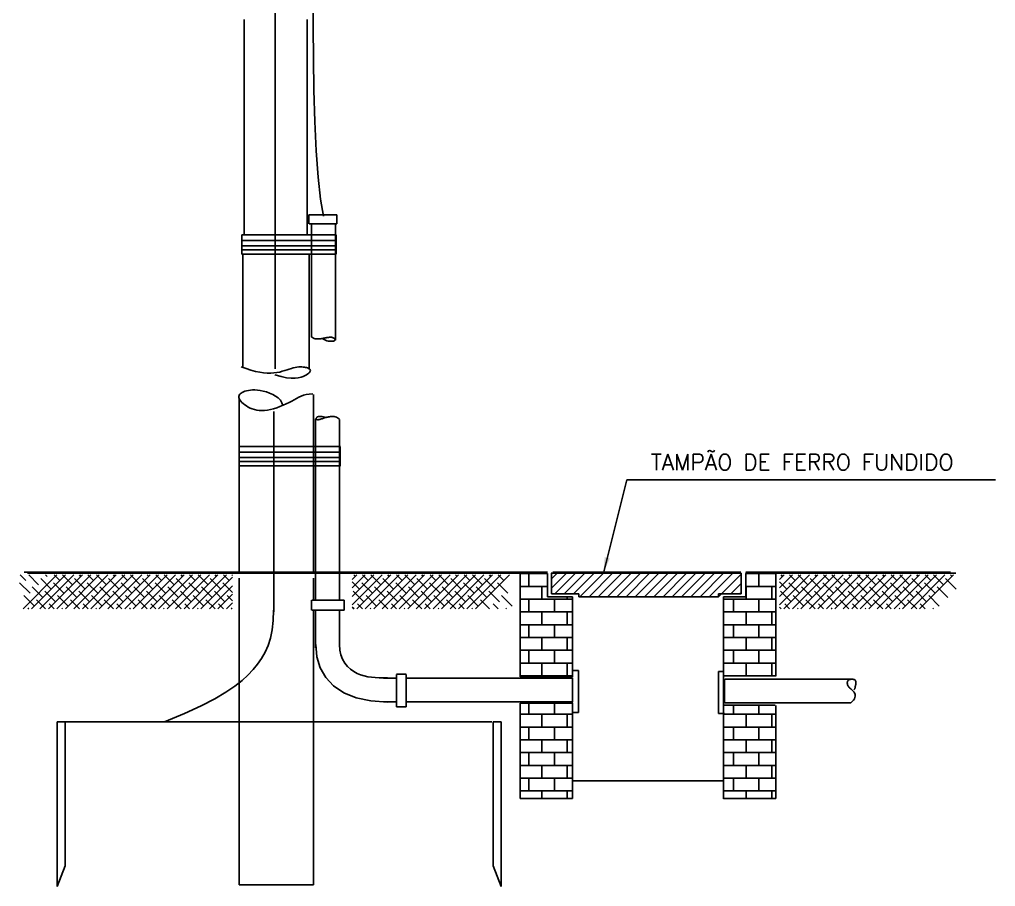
# Model space of a CAD drawing. Extents: x -0.4 to 10.4, y 0 to 10.5.
# Drawn here: x 4.27 to 10.38, y 0.05 to 5.47 of the extents above; entities that cross this region are included whole.
import ezdxf

# ---------------------------------------------------------------- set-up
doc = ezdxf.new("R2010")
doc.units = 0
doc.header["$LTSCALE"] = 250
doc.header["$MEASUREMENT"] = 0
doc.linetypes.add('DASHDOT', pattern=[1, 0.5, -0.25, 0, -0.25])
doc.linetypes.add('DASHED', pattern=[0.75, 0.5, -0.25])
doc.layers.get('0').update_dxf_attribs({"linetype": 'CONTINUOUS'})
doc.layers.add('DETALHES', color=4, linetype='CONTINUOUS')
doc.styles.add('ROMANS', font='romans.shx')
doc.dimstyles.new('TEXTO', dxfattribs={"dimtxt": 0.1, "dimasz": 0.1, "dimexe": 0.1, "dimexo": 0.3, "dimgap": 0.05, "dimtad": 1, "dimdec": 4, "dimzin": 0, "dimtxsty": 'ROMANS', "dimcen": 0.09, "dimclrd": 1, "dimclre": 1, "dimclrt": 3, "dimazin": 3, "dimtfac": 1, "dimtdec": 4, "dimtofl": 0, "dimtmove": 0, "dimatfit": 3, "dimtolj": 1, "dimtzin": 0})

msp = doc.modelspace()

# ---------------------------------------------------------------- linework, layer by layer
at = {"color": 4, "linetype": 'DASHED'}
msp.add_line((5.6424, 0.0601), (6.1087, 0.0601), dxfattribs=at)
at = {"layer": 'DETALHES', "color": 6}
for p, q in [((5.8685, 7.3731), (5.8685, 3.2901)), ((6.1057, 5.4256), (6.1051, 5.6085)), ((6.1077, 5.2311), (6.1057, 5.4256)), ((6.1114, 5.0325), (6.1077, 5.2311)), ((6.1173, 4.8375), (6.1114, 5.0325)), ((6.1257, 4.6537), (6.1173, 4.8375)), ((6.1371, 4.4887), (6.1257, 4.6537)), ((6.1518, 4.35), (6.1371, 4.4887)), ((6.1702, 4.2454), (6.1518, 4.35))]:
    msp.add_line(p, q, dxfattribs=at)
at = {"layer": 'DETALHES', "color": 4}
for p, q in [((5.6744, 4.1263), (5.6744, 5.4748)), ((6.0698, 4.1263), (6.0698, 5.4748)), ((6.0802, 4.1966), (6.0802, 4.2518)), ((6.0802, 4.2518), (6.2546, 4.2518)), ((6.2546, 4.1966), (6.2546, 4.2518)), ((6.0805, 4.1966), (6.2549, 4.1966)), ((6.0968, 4.1968), (6.0968, 3.4865)), ((6.2468, 4.1968), (6.2468, 3.4695)), ((5.6598, 4.0065), (5.6598, 4.1272)), ((6.2507, 4.0065), (6.2507, 4.1272)), ((5.6668, 4.0017), (5.6668, 3.3037)), ((6.0805, 4.0065), (6.0805, 3.284)), ((6.096, 3.4884), (6.1023, 3.4846)), ((6.1023, 3.4846), (6.1082, 3.4816)), ((6.1766, 3.4815), (6.1821, 3.4825)), ((6.1821, 3.4825), (6.1876, 3.4836)), ((6.1876, 3.4836), (6.193, 3.4845)), ((6.193, 3.4845), (6.1983, 3.4853)), ((6.1983, 3.4853), (6.2035, 3.486)), ((6.2035, 3.486), (6.2085, 3.4865)), ((6.2085, 3.4865), (6.2133, 3.4867)), ((6.2133, 3.4867), (6.2177, 3.4867)), ((6.2177, 3.4867), (6.2219, 3.4863)), ((6.2219, 3.4863), (6.2257, 3.4856)), ((6.2257, 3.4856), (6.2291, 3.4845)), ((6.2291, 3.4845), (6.2322, 3.4832)), ((6.2322, 3.4832), (6.2349, 3.4817)), ((6.1082, 3.4816), (6.1137, 3.4794)), ((6.1137, 3.4794), (6.119, 3.4778)), ((6.119, 3.4778), (6.1241, 3.4768)), ((6.1241, 3.4768), (6.1291, 3.4762)), ((6.1291, 3.4762), (6.1341, 3.4761)), ((6.1341, 3.4761), (6.1391, 3.4762)), ((6.1391, 3.4762), (6.1442, 3.4765)), ((6.1442, 3.4765), (6.1495, 3.4771)), ((6.1495, 3.4771), (6.1548, 3.4778)), ((6.1548, 3.4778), (6.1602, 3.4786)), ((6.1602, 3.4786), (6.1656, 3.4795)), ((6.1656, 3.4795), (6.1711, 3.4805)), ((6.1747, 3.4722), (6.1666, 3.4777)), ((6.1711, 3.4805), (6.1766, 3.4815)), ((6.1832, 3.4681), (6.1747, 3.4722)), ((6.1919, 3.465), (6.1832, 3.4681)), ((6.2006, 3.463), (6.1919, 3.465)), ((6.2089, 3.4618), (6.2006, 3.463)), ((6.2167, 3.4613), (6.2089, 3.4618)), ((6.2237, 3.4614), (6.2167, 3.4613)), ((6.2297, 3.4619), (6.2237, 3.4614)), ((6.2345, 3.4628), (6.2297, 3.4619)), ((6.2381, 3.4639), (6.2345, 3.4628)), ((6.2349, 3.4817), (6.2372, 3.4799)), ((6.2372, 3.4799), (6.2392, 3.4781)), ((6.2407, 3.4652), (6.2381, 3.4639)), ((6.2392, 3.4781), (6.2408, 3.4761)), ((6.2424, 3.4668), (6.2407, 3.4652)), ((6.2408, 3.4761), (6.2421, 3.4741)), ((6.2421, 3.4741), (6.243, 3.4722)), ((6.2432, 3.4685), (6.2424, 3.4668)), ((6.243, 3.4722), (6.2434, 3.4703)), ((6.2434, 3.4703), (6.2432, 3.4685)), ((5.6551, 3.3027), (5.6871, 3.2904)), ((5.9939, 3.2984), (6.0052, 3.3001)), ((6.0052, 3.3001), (6.0158, 3.3011)), ((6.0158, 3.3011), (6.0258, 3.3014)), ((6.0258, 3.3014), (6.0352, 3.3012)), ((6.0352, 3.3012), (6.0438, 3.3005)), ((6.0438, 3.3005), (6.0518, 3.2995)), ((6.0518, 3.2995), (6.059, 3.2983)), ((5.6871, 3.2904), (5.7172, 3.2805)), ((5.7172, 3.2805), (5.7453, 3.2729)), ((5.7453, 3.2729), (5.7717, 3.2674)), ((5.7717, 3.2674), (5.7963, 3.2638)), ((5.7963, 3.2638), (5.8193, 3.262)), ((5.8193, 3.262), (5.8408, 3.2619)), ((5.8408, 3.2619), (5.8609, 3.2631)), ((5.8609, 3.2631), (5.8796, 3.2657)), ((5.9056, 3.2404), (5.8662, 3.251)), ((5.8796, 3.2657), (5.8971, 3.2693)), ((5.8971, 3.2693), (5.9135, 3.2736)), ((5.9395, 3.2338), (5.9056, 3.2404)), ((5.9135, 3.2736), (5.9289, 3.2783)), ((5.9289, 3.2783), (5.9433, 3.2831)), ((5.9433, 3.2831), (5.957, 3.2879)), ((5.957, 3.2879), (5.9699, 3.2922)), ((5.9699, 3.2922), (5.9822, 3.2957)), ((5.9822, 3.2957), (5.9939, 3.2984)), ((6.0446, 3.2418), (6.0305, 3.2369)), ((6.0561, 3.2472), (6.0446, 3.2418)), ((6.0656, 3.2524), (6.0561, 3.2472)), ((6.059, 3.2983), (6.0654, 3.2969)), ((6.0654, 3.2969), (6.071, 3.2954)), ((6.0732, 3.2574), (6.0656, 3.2524)), ((6.071, 3.2954), (6.0759, 3.2938)), ((6.0791, 3.2622), (6.0732, 3.2574)), ((6.0759, 3.2938), (6.08, 3.2919)), ((6.0834, 3.2667), (6.0791, 3.2622)), ((6.08, 3.2919), (6.0833, 3.2898)), ((6.0833, 3.2898), (6.0858, 3.2875)), ((6.0864, 3.271), (6.0834, 3.2667)), ((6.0858, 3.2875), (6.0876, 3.2848)), ((6.0881, 3.2749), (6.0864, 3.271)), ((6.0876, 3.2848), (6.0886, 3.2819)), ((6.0888, 3.2786), (6.0881, 3.2749)), ((6.0886, 3.2819), (6.0888, 3.2786)), ((5.9685, 3.2308), (5.9395, 3.2338)), ((5.993, 3.2308), (5.9685, 3.2308)), ((6.0135, 3.233), (5.993, 3.2308)), ((6.0305, 3.2369), (6.0135, 3.233)), ((5.6412, 3.1166), (5.6424, 3.1226)), ((5.6418, 3.11), (5.6412, 3.1166)), ((5.6424, 3.1226), (5.6451, 3.1282)), ((5.6451, 3.1282), (5.6494, 3.1332)), ((5.6494, 3.1332), (5.6551, 3.1377)), ((5.6551, 3.1377), (5.6622, 3.1418)), ((5.6622, 3.1418), (5.6704, 3.1455)), ((5.6704, 3.1455), (5.6797, 3.1488)), ((5.6797, 3.1488), (5.6901, 3.1518)), ((5.6901, 3.1518), (5.7015, 3.1542)), ((5.7015, 3.1542), (5.7139, 3.1559)), ((5.7139, 3.1559), (5.7275, 3.1569)), ((5.7275, 3.1569), (5.7422, 3.1569)), ((5.7422, 3.1569), (5.7582, 3.1558)), ((5.7582, 3.1558), (5.7753, 3.1535)), ((5.7753, 3.1535), (5.7938, 3.1497)), ((5.7938, 3.1497), (5.8134, 3.1445)), ((5.8134, 3.1445), (5.8335, 3.1376)), ((5.8335, 3.1376), (5.8532, 3.1291)), ((5.8532, 3.1291), (5.8717, 3.1189)), ((5.8717, 3.1189), (5.8881, 3.1068)), ((6.0311, 3.1186), (6.0166, 3.1118)), ((6.0464, 3.1242), (6.0311, 3.1186)), ((6.0633, 3.1286), (6.0464, 3.1242)), ((6.0824, 3.1313), (6.0633, 3.1286)), ((6.1042, 3.1323), (6.0824, 3.1313)), ((6.1087, 2.01), (6.1087, 3.1293)), ((5.6441, 3.1028), (5.6418, 3.11)), ((5.6424, 2.01), (5.6424, 3.1029)), ((5.6482, 3.0953), (5.6441, 3.1028)), ((5.6538, 3.0874), (5.6482, 3.0953)), ((5.6608, 3.0795), (5.6538, 3.0874)), ((5.6691, 3.0716), (5.6608, 3.0795)), ((5.6786, 3.0639), (5.6691, 3.0716)), ((5.689, 3.0566), (5.6786, 3.0639)), ((5.7004, 3.0498), (5.689, 3.0566)), ((5.8881, 3.1068), (5.9016, 3.093)), ((5.9185, 3.061), (5.8989, 3.0529)), ((5.9016, 3.093), (5.9114, 3.0772)), ((5.9114, 3.0772), (5.9166, 3.0594)), ((5.9375, 3.0695), (5.9185, 3.061)), ((5.9556, 3.0783), (5.9375, 3.0695)), ((5.9725, 3.0872), (5.9556, 3.0783)), ((5.9879, 3.0959), (5.9725, 3.0872)), ((6.0024, 3.1042), (5.9879, 3.0959)), ((6.0166, 3.1118), (6.0024, 3.1042)), ((5.7125, 3.0437), (5.7004, 3.0498)), ((5.7254, 3.0384), (5.7125, 3.0437)), ((5.7391, 3.0341), (5.7254, 3.0384)), ((5.7536, 3.0308), (5.7391, 3.0341)), ((5.7689, 3.0287), (5.7536, 3.0308)), ((5.7852, 3.0278), (5.7689, 3.0287)), ((5.8023, 3.0284), (5.7852, 3.0278)), ((5.8204, 3.0305), (5.8023, 3.0284)), ((5.8394, 3.0342), (5.8204, 3.0305)), ((5.859, 3.0393), (5.8394, 3.0342)), ((5.8789, 3.0456), (5.859, 3.0393)), ((5.8989, 3.0529), (5.8789, 3.0456)), ((6.1213, 2.9757), (6.1213, 1.8488)), ((6.1256, 2.9769), (6.1257, 2.9787)), ((6.1258, 2.9752), (6.1256, 2.9769)), ((6.1257, 2.9787), (6.1263, 2.9806)), ((6.1264, 2.9738), (6.1258, 2.9752)), ((6.1263, 2.9806), (6.1273, 2.9826)), ((6.1275, 2.9726), (6.1264, 2.9738)), ((6.1273, 2.9826), (6.1286, 2.9845)), ((6.1289, 2.9717), (6.1275, 2.9726)), ((6.1286, 2.9845), (6.1303, 2.9863)), ((6.1307, 2.9711), (6.1289, 2.9717)), ((6.1303, 2.9863), (6.1324, 2.988)), ((6.1329, 2.9707), (6.1307, 2.9711)), ((6.1324, 2.988), (6.1349, 2.9894)), ((6.1355, 2.9706), (6.1329, 2.9707)), ((6.1349, 2.9894), (6.1377, 2.9905)), ((6.1384, 2.9708), (6.1355, 2.9706)), ((6.1377, 2.9905), (6.1411, 2.9913)), ((6.1416, 2.9713), (6.1384, 2.9708)), ((6.1411, 2.9913), (6.1452, 2.9917)), ((6.1452, 2.9721), (6.1416, 2.9713)), ((6.1452, 2.9917), (6.1502, 2.9916)), ((6.1491, 2.9731), (6.1452, 2.9721)), ((6.1533, 2.9743), (6.1491, 2.9731)), ((6.1502, 2.9916), (6.1562, 2.9912)), ((6.1577, 2.9757), (6.1533, 2.9743)), ((6.1562, 2.9912), (6.1635, 2.9903)), ((6.1623, 2.9772), (6.1577, 2.9757)), ((6.1671, 2.9788), (6.1623, 2.9772)), ((6.1635, 2.9903), (6.1722, 2.989)), ((6.172, 2.9804), (6.1671, 2.9788)), ((6.177, 2.9819), (6.172, 2.9804)), ((6.1722, 2.989), (6.1824, 2.9871)), ((6.1821, 2.9839), (6.177, 2.9819)), ((6.1873, 2.9852), (6.1821, 2.9839)), ((6.1926, 2.9863), (6.1873, 2.9852)), ((6.198, 2.9874), (6.1926, 2.9863)), ((6.2034, 2.9884), (6.198, 2.9874)), ((6.209, 2.9893), (6.2034, 2.9884)), ((6.2147, 2.99), (6.209, 2.9893)), ((6.2206, 2.9905), (6.2147, 2.99)), ((6.2266, 2.9907), (6.2206, 2.9905)), ((6.2327, 2.9906), (6.2266, 2.9907)), ((6.239, 2.99), (6.2327, 2.9906)), ((6.2452, 2.9886), (6.239, 2.99)), ((6.2516, 2.9864), (6.2452, 2.9886)), ((6.2579, 2.9832), (6.2516, 2.9864)), ((6.2642, 2.9789), (6.2579, 2.9832)), ((6.2704, 2.9732), (6.2642, 2.9789)), ((6.2713, 2.9726), (6.2713, 1.8423)), ((6.2758, 2.6813), (6.2758, 2.8015)), ((7.5726, 2.0159), (4.2984, 2.0159)), ((7.5726, 2.0109), (4.3188, 2.0109)), ((7.4014, 2.0093), (7.5715, 2.0093)), ((7.4033, 2.0102), (7.4033, 1.3626)), ((7.4033, 2.0078), (7.5732, 2.0078)), ((7.5374, 2.0078), (7.5374, 2.0093)), ((7.5732, 2.0093), (7.5732, 1.8626)), ((8.783, 2.0109), (7.5968, 2.0109)), ((8.7855, 2.0102), (7.5975, 2.0102)), ((7.5975, 1.8808), (7.5975, 2.0102)), ((8.783, 2.0159), (7.6058, 2.0159)), ((8.7855, 2.0102), (8.7855, 1.8808)), ((10.1304, 2.0109), (8.8122, 2.0109)), ((8.8155, 1.8626), (8.8155, 2.0093)), ((8.8155, 2.0093), (8.9995, 2.0093)), ((8.8155, 2.0078), (9.0037, 2.0078)), ((10.0959, 2.0159), (8.8156, 2.0159)), ((8.8174, 2.0078), (8.8174, 2.0093)), ((8.9774, 2.0078), (8.9774, 2.0093)), ((9.0037, 2.0102), (9.0037, 1.3655)), ((6.0967, 1.7785), (6.0967, 1.8415)), ((6.0989, 1.8416), (6.3003, 1.8416)), ((6.3003, 1.7785), (6.3003, 1.8415)), ((7.5732, 1.8626), (7.7309, 1.8626)), ((7.7693, 1.8808), (7.5975, 1.8808)), ((7.7309, 1.8626), (7.7309, 1.3605)), ((7.7693, 1.8626), (7.7693, 1.8808)), ((8.6445, 1.8626), (7.7693, 1.8626)), ((7.7693, 1.8626), (8.6445, 1.8626)), ((8.7855, 1.8808), (8.6445, 1.8808)), ((8.6445, 1.8808), (8.6445, 1.8626)), ((8.6761, 1.8626), (8.6761, 0.7104)), ((8.6761, 1.8626), (8.8155, 1.8626)), ((6.0989, 1.7786), (6.3003, 1.7786)), ((6.1213, 1.777), (6.1213, 1.5577)), ((6.2713, 1.7785), (6.2713, 1.7765)), ((6.2713, 1.777), (6.2713, 1.5577)), ((6.1213, 1.5614), (6.1213, 1.5429)), ((6.1222, 1.5635), (6.1292, 1.4877)), ((6.2706, 1.5636), (6.273, 1.5294)), ((6.273, 1.5294), (6.2799, 1.4988)), ((6.1292, 1.4877), (6.1502, 1.4186)), ((6.2799, 1.4988), (6.2907, 1.4717)), ((6.2907, 1.4717), (6.3047, 1.448)), ((6.1502, 1.4186), (6.1852, 1.3574)), ((6.3047, 1.448), (6.3214, 1.4274)), ((6.3214, 1.4274), (6.3402, 1.4099)), ((6.3402, 1.4099), (6.3605, 1.3953)), ((6.1852, 1.3574), (6.2343, 1.305)), ((6.3605, 1.3953), (6.3817, 1.3835)), ((6.3817, 1.3835), (6.4033, 1.3742)), ((6.4033, 1.3742), (6.4254, 1.3673)), ((6.4254, 1.3673), (6.448, 1.3623)), ((6.448, 1.3623), (6.4713, 1.359)), ((6.4713, 1.359), (6.4952, 1.357)), ((6.4952, 1.357), (6.5201, 1.3559)), ((6.5201, 1.3559), (6.5459, 1.3555)), ((6.5459, 1.3555), (6.5728, 1.3555)), ((6.5471, 1.3545), (6.6278, 1.3545)), ((6.6193, 1.3545), (6.629, 1.3545)), ((6.629, 1.3783), (6.6883, 1.3783)), ((6.6291, 1.3761), (6.6291, 1.1747)), ((6.6868, 1.3545), (7.7284, 1.3545)), ((6.6884, 1.3761), (6.6884, 1.1747)), ((7.4031, 1.3626), (7.731, 1.3626)), ((7.7309, 1.3544), (7.7309, 1.2043)), ((7.7674, 1.401), (7.7321, 1.401)), ((7.7674, 1.3854), (7.7674, 1.401)), ((7.7674, 1.1383), (7.7674, 1.3854)), ((8.6449, 1.3947), (8.6802, 1.3947)), ((8.6449, 1.3791), (8.6449, 1.3947)), ((8.6449, 1.132), (8.6449, 1.3791)), ((8.6761, 1.3678), (9.0037, 1.3678)), ((8.6814, 1.3481), (8.6814, 1.198)), ((9.4725, 1.3482), (8.6839, 1.3482)), ((9.4605, 1.3432), (9.4639, 1.3449)), ((9.4639, 1.3449), (9.4676, 1.3462)), ((9.4676, 1.3462), (9.4716, 1.347)), ((9.4716, 1.347), (9.4759, 1.3474)), ((9.4759, 1.3474), (9.4803, 1.3473)), ((9.4803, 1.3473), (9.4847, 1.3468)), ((9.4847, 1.3468), (9.4889, 1.3458)), ((9.4889, 1.3458), (9.4929, 1.3444)), ((9.4929, 1.3444), (9.4965, 1.3426)), ((6.2343, 1.305), (6.2976, 1.2625)), ((9.45, 1.3254), (9.4504, 1.3292)), ((9.4502, 1.3213), (9.45, 1.3254)), ((9.4509, 1.3171), (9.4502, 1.3213)), ((9.4504, 1.3292), (9.4514, 1.3327)), ((9.4522, 1.3127), (9.4509, 1.3171)), ((9.4514, 1.3327), (9.453, 1.3358)), ((9.4541, 1.3083), (9.4522, 1.3127)), ((9.453, 1.3358), (9.455, 1.3387)), ((9.4565, 1.3039), (9.4541, 1.3083)), ((9.455, 1.3387), (9.4576, 1.3411)), ((9.4594, 1.2996), (9.4565, 1.3039)), ((9.4576, 1.3411), (9.4605, 1.3432)), ((9.4629, 1.2953), (9.4594, 1.2996)), ((9.4669, 1.2912), (9.4629, 1.2953)), ((9.4713, 1.2872), (9.4669, 1.2912)), ((9.4759, 1.2833), (9.4713, 1.2872)), ((9.4805, 1.2792), (9.4759, 1.2833)), ((9.4953, 1.2842), (9.4936, 1.2821)), ((9.4967, 1.2869), (9.4953, 1.2842)), ((9.4965, 1.3426), (9.4995, 1.3403)), ((9.4978, 1.29), (9.4967, 1.2869)), ((9.4986, 1.2936), (9.4978, 1.29)), ((9.4994, 1.2974), (9.4986, 1.2936)), ((9.5002, 1.3015), (9.4994, 1.2974)), ((9.4995, 1.3403), (9.5018, 1.3376)), ((9.501, 1.3057), (9.5002, 1.3015)), ((9.5019, 1.3101), (9.501, 1.3057)), ((9.5018, 1.3376), (9.5034, 1.3344)), ((9.5028, 1.3145), (9.5019, 1.3101)), ((9.5036, 1.3188), (9.5028, 1.3145)), ((9.5034, 1.3344), (9.5042, 1.3309)), ((9.5042, 1.323), (9.5036, 1.3188)), ((9.5042, 1.3309), (9.5044, 1.3271)), ((9.5044, 1.3271), (9.5042, 1.323)), ((6.2976, 1.2625), (6.3751, 1.2309)), ((6.3751, 1.2309), (6.4668, 1.2111)), ((9.4849, 1.2749), (9.4805, 1.2792)), ((9.4892, 1.2704), (9.4849, 1.2749)), ((9.4891, 1.2164), (9.4947, 1.2251)), ((9.4929, 1.2655), (9.4892, 1.2704)), ((9.4936, 1.2821), (9.4914, 1.2805)), ((9.4961, 1.2601), (9.4929, 1.2655)), ((9.4947, 1.2251), (9.4982, 1.2332)), ((9.4984, 1.2542), (9.4961, 1.2601)), ((9.4982, 1.2332), (9.4998, 1.2408)), ((9.4998, 1.2478), (9.4984, 1.2542)), ((9.4998, 1.2408), (9.4998, 1.2478)), ((6.4668, 1.2111), (6.5729, 1.2043)), ((6.5471, 1.2045), (6.6278, 1.2045)), ((6.6097, 1.2045), (6.629, 1.2045)), ((6.629, 1.1747), (6.6883, 1.1747)), ((6.6868, 1.2045), (7.7284, 1.2045)), ((7.4031, 1.1971), (7.731, 1.1971)), ((7.4033, 1.1971), (7.4033, 0.5998)), ((7.7309, 1.1961), (7.7309, 0.5998)), ((8.6703, 1.1847), (8.9979, 1.1847)), ((9.4725, 1.1982), (8.6839, 1.1982)), ((9.0037, 1.1829), (9.0037, 0.5998)), ((9.4704, 1.1972), (9.4811, 1.2071)), ((9.4811, 1.2071), (9.4891, 1.2164)), ((7.731, 1.1383), (7.7674, 1.1383)), ((8.6813, 1.132), (8.6449, 1.132)), ((4.5043, 1.08), (4.5543, 1.08)), ((7.2843, 1.08), (7.2343, 1.08)), ((7.7325, 0.7104), (8.6761, 0.7104)), ((8.6761, 0.5993), (8.6761, 0.7111)), ((7.4033, 0.5998), (7.4033, 0.6056)), ((7.7309, 0.5998), (7.4033, 0.5998)), ((7.4033, 0.5998), (7.7309, 0.5998)), ((7.7309, 0.5998), (7.7309, 0.6056)), ((8.6761, 0.5998), (9.0037, 0.5998))]:
    msp.add_line(p, q, dxfattribs=at)
at = {"layer": 'DETALHES', "color": 2}
for p, q in [((5.6598, 4.1272), (6.2513, 4.1272)), ((6.2511, 4.093), (5.663, 4.093)), ((5.663, 4.0588), (6.2511, 4.0588)), ((6.2511, 4.033), (5.663, 4.033)), ((5.6598, 4.0065), (6.2513, 4.0065)), ((5.6425, 2.8027), (6.277, 2.8027)), ((6.277, 2.7685), (5.6425, 2.7685)), ((5.6425, 2.7343), (6.2758, 2.7343)), ((6.2758, 2.7085), (5.6425, 2.7085)), ((5.6406, 2.682), (6.277, 2.682))]:
    msp.add_line(p, q, dxfattribs=at)
at = {"layer": 'DETALHES', "color": 6, "linetype": 'DASHDOT'}
for p, q in [((5.8607, 3.0226), (5.8607, 1.7676)), ((5.8588, 1.7794), (5.8565, 1.7141)), ((5.8565, 1.7141), (5.8498, 1.6561)), ((5.8498, 1.6561), (5.8389, 1.6045)), ((5.8389, 1.6045), (5.8241, 1.5581)), ((5.8241, 1.5581), (5.8056, 1.5162)), ((5.7836, 1.4776), (5.7582, 1.4415)), ((5.8056, 1.5162), (5.7836, 1.4776)), ((5.7299, 1.4068), (5.6982, 1.3727)), ((5.7582, 1.4415), (5.7299, 1.4068)), ((5.6982, 1.3727), (5.6611, 1.3383)), ((5.6159, 1.3027), (5.5599, 1.2652)), ((5.6611, 1.3383), (5.6159, 1.3027)), ((5.4905, 1.225), (5.4052, 1.1811)), ((5.5599, 1.2652), (5.4905, 1.225)), ((5.4052, 1.1811), (5.3011, 1.1329)), ((5.3011, 1.1329), (5.1757, 1.0795))]:
    msp.add_line(p, q, dxfattribs=at)
at = {"layer": 'DETALHES', "color": 1}
for p, q in [((4.3081, 1.964), (4.2726, 1.9995)), ((4.2904, 1.7872), (4.5026, 1.9995)), ((4.3876, 1.9375), (4.3256, 1.9995)), ((4.3434, 1.7872), (4.5557, 1.9995)), ((4.3964, 1.7872), (4.6087, 1.9995)), ((4.4672, 1.911), (4.4009, 1.9773)), ((4.4407, 1.9905), (4.4317, 1.9995)), ((4.4495, 1.7872), (4.6617, 1.9995)), ((4.5202, 1.964), (4.4847, 1.9995)), ((4.5025, 1.7872), (4.7148, 1.9995)), ((4.5998, 1.9375), (4.5378, 1.9995)), ((4.5555, 1.7872), (4.7678, 1.9995)), ((4.6086, 1.7872), (4.8208, 1.9995)), ((4.6793, 1.911), (4.613, 1.9773)), ((4.6528, 1.9905), (4.6438, 1.9995)), ((4.6616, 1.7872), (4.8739, 1.9995)), ((4.7323, 1.964), (4.6969, 1.9995)), ((4.7146, 1.7872), (4.9269, 1.9995)), ((4.8119, 1.9375), (4.7499, 1.9995)), ((4.7677, 1.7872), (4.9799, 1.9995)), ((4.8207, 1.7872), (5.033, 1.9995)), ((4.8914, 1.911), (4.8252, 1.9773)), ((4.8649, 1.9905), (4.856, 1.9995)), ((4.8737, 1.7872), (5.086, 1.9995)), ((4.9445, 1.964), (4.909, 1.9995)), ((4.9268, 1.7872), (5.139, 1.9995)), ((5.024, 1.9375), (4.962, 1.9995)), ((4.9798, 1.7872), (5.1921, 1.9995)), ((5.0328, 1.7872), (5.2451, 1.9995)), ((5.1036, 1.911), (5.0373, 1.9773)), ((5.0771, 1.9905), (5.0681, 1.9995)), ((5.0859, 1.7872), (5.2981, 1.9995)), ((5.1566, 1.964), (5.1211, 1.9995)), ((5.1389, 1.7872), (5.3512, 1.9995)), ((5.2362, 1.9375), (5.1742, 1.9995)), ((5.1919, 1.7872), (5.4042, 1.9995)), ((5.245, 1.7872), (5.4572, 1.9995)), ((5.3157, 1.911), (5.2494, 1.9773)), ((5.2892, 1.9905), (5.2802, 1.9995)), ((5.298, 1.7872), (5.5103, 1.9995)), ((5.3687, 1.964), (5.3333, 1.9995)), ((5.351, 1.7872), (5.5633, 1.9995)), ((5.4483, 1.9375), (5.3863, 1.9995)), ((5.4041, 1.7872), (5.6019, 1.985)), ((5.5278, 1.911), (5.4615, 1.9773)), ((5.5013, 1.9905), (5.4924, 1.9995)), ((5.5809, 1.964), (5.5454, 1.9995)), ((5.6019, 1.996), (5.5984, 1.9995)), ((6.3515, 1.8119), (6.5391, 1.9995)), ((6.3515, 1.8649), (6.4861, 1.9995)), ((6.3515, 1.9179), (6.433, 1.9995)), ((6.3515, 1.971), (6.38, 1.9995)), ((6.3976, 1.911), (6.3515, 1.9571)), ((6.3711, 1.9905), (6.3621, 1.9995)), ((6.3799, 1.7872), (6.5921, 1.9995)), ((6.4506, 1.964), (6.4151, 1.9995)), ((6.4329, 1.7872), (6.6452, 1.9995)), ((6.5302, 1.9375), (6.4682, 1.9995)), ((6.4859, 1.7872), (6.6982, 1.9995)), ((6.539, 1.7872), (6.7512, 1.9995)), ((6.6097, 1.911), (6.5434, 1.9773)), ((6.5832, 1.9905), (6.5742, 1.9995)), ((6.592, 1.7872), (6.8043, 1.9995)), ((6.6627, 1.964), (6.6273, 1.9995)), ((6.645, 1.7872), (6.8573, 1.9995)), ((6.7423, 1.9375), (6.6803, 1.9995)), ((6.6981, 1.7872), (6.9103, 1.9995)), ((6.7511, 1.7872), (6.9634, 1.9995)), ((6.8218, 1.911), (6.7555, 1.9773)), ((6.7953, 1.9905), (6.7864, 1.9995)), ((6.8041, 1.7872), (7.0164, 1.9995)), ((6.8749, 1.964), (6.8394, 1.9995)), ((6.8572, 1.7872), (7.0694, 1.9995)), ((6.9544, 1.9375), (6.8924, 1.9995)), ((6.9102, 1.7872), (7.1225, 1.9995)), ((6.9632, 1.7872), (7.1755, 1.9995)), ((7.034, 1.911), (6.9677, 1.9773)), ((7.0074, 1.9905), (6.9985, 1.9995)), ((7.0163, 1.7872), (7.2285, 1.9995)), ((7.087, 1.964), (7.0515, 1.9995)), ((7.0693, 1.7872), (7.2816, 1.9995)), ((7.1665, 1.9375), (7.1046, 1.9995)), ((7.1223, 1.7872), (7.3346, 1.9995)), ((7.2461, 1.911), (7.1798, 1.9773)), ((7.2196, 1.9905), (7.2106, 1.9995)), ((7.2991, 1.964), (7.2637, 1.9995)), ((7.4574, 1.9278), (7.4574, 2.0078)), ((7.5975, 1.9162), (7.6915, 2.0102)), ((7.5975, 1.9741), (7.6336, 2.0102)), ((7.62, 1.8808), (7.7494, 2.0102)), ((7.6779, 1.8808), (7.8073, 2.0102)), ((7.7358, 1.8808), (7.8653, 2.0102)), ((7.7755, 1.8626), (7.9232, 2.0102)), ((7.8334, 1.8626), (7.9811, 2.0102)), ((7.8913, 1.8626), (8.039, 2.0102)), ((7.9492, 1.8626), (8.0969, 2.0102)), ((8.0072, 1.8626), (8.1548, 2.0102)), ((8.0651, 1.8626), (8.2127, 2.0102)), ((8.123, 1.8626), (8.2706, 2.0102)), ((8.1809, 1.8626), (8.3286, 2.0102)), ((8.2388, 1.8626), (8.3865, 2.0102)), ((8.2967, 1.8626), (8.4444, 2.0102)), ((8.3546, 1.8626), (8.5023, 2.0102)), ((8.4125, 1.8626), (8.5602, 2.0102)), ((8.4705, 1.8626), (8.6181, 2.0102)), ((8.5284, 1.8626), (8.676, 2.0102)), ((8.5863, 1.8626), (8.7339, 2.0102)), ((8.6442, 1.8626), (8.7855, 2.0039)), ((8.8974, 1.9278), (8.8974, 2.0078)), ((9.0255, 1.971), (9.054, 1.9995)), ((9.0255, 1.9179), (9.107, 1.9995)), ((9.0255, 1.8649), (9.16, 1.9995)), ((9.0255, 1.8119), (9.2131, 1.9995)), ((9.0715, 1.911), (9.0255, 1.9571)), ((9.045, 1.9905), (9.0361, 1.9995)), ((9.0538, 1.7872), (9.2661, 1.9995)), ((9.1246, 1.964), (9.0891, 1.9995)), ((9.1069, 1.7872), (9.3191, 1.9995)), ((9.2041, 1.9375), (9.1421, 1.9995)), ((9.1599, 1.7872), (9.3722, 1.9995)), ((9.2129, 1.7872), (9.4252, 1.9995)), ((9.2837, 1.911), (9.2174, 1.9773)), ((9.2572, 1.9905), (9.2482, 1.9995)), ((9.266, 1.7872), (9.4782, 1.9995)), ((9.3367, 1.964), (9.3012, 1.9995)), ((9.319, 1.7872), (9.5313, 1.9995)), ((9.4163, 1.9375), (9.3543, 1.9995)), ((9.372, 1.7872), (9.5843, 1.9995)), ((9.4251, 1.7872), (9.6373, 1.9995)), ((9.4958, 1.911), (9.4295, 1.9773)), ((9.4693, 1.9905), (9.4603, 1.9995)), ((9.4781, 1.7872), (9.6904, 1.9995)), ((9.5488, 1.964), (9.5134, 1.9995)), ((9.5311, 1.7872), (9.7434, 1.9995)), ((9.6284, 1.9375), (9.5664, 1.9995)), ((9.5842, 1.7872), (9.7964, 1.9995)), ((9.6372, 1.7872), (9.8495, 1.9995)), ((9.7079, 1.911), (9.6416, 1.9773)), ((9.6814, 1.9905), (9.6725, 1.9995)), ((9.6902, 1.7872), (9.9025, 1.9995)), ((9.761, 1.964), (9.7255, 1.9995)), ((9.7433, 1.7872), (9.9555, 1.9995)), ((9.8405, 1.9375), (9.7785, 1.9995)), ((9.7963, 1.7872), (10.0086, 1.9995)), ((9.8493, 1.7872), (10.0616, 1.9995)), ((9.9201, 1.911), (9.8538, 1.9773)), ((9.8936, 1.9905), (9.8846, 1.9995)), ((9.9024, 1.7872), (10.1146, 1.9995)), ((9.9731, 1.964), (9.9376, 1.9995)), ((10.0527, 1.9375), (9.9907, 1.9995)), ((10.1322, 1.911), (10.0659, 1.9773)), ((10.1057, 1.9905), (10.0967, 1.9995)), ((4.3346, 1.8845), (4.2683, 1.9508)), ((4.4141, 1.858), (4.3479, 1.9242)), ((4.4937, 1.8314), (4.4274, 1.8977)), ((4.5467, 1.8845), (4.4804, 1.9508)), ((4.6263, 1.858), (4.56, 1.9242)), ((4.7058, 1.8314), (4.6395, 1.8977)), ((4.7589, 1.8845), (4.6926, 1.9508)), ((4.8384, 1.858), (4.7721, 1.9242)), ((4.918, 1.8314), (4.8517, 1.8977)), ((4.971, 1.8845), (4.9047, 1.9508)), ((5.0505, 1.858), (4.9843, 1.9242)), ((5.1301, 1.8314), (5.0638, 1.8977)), ((5.1831, 1.8845), (5.1168, 1.9508)), ((5.2627, 1.858), (5.1964, 1.9242)), ((5.3422, 1.8314), (5.2759, 1.8977)), ((5.3953, 1.8845), (5.329, 1.9508)), ((5.4748, 1.858), (5.4085, 1.9242)), ((5.4571, 1.7872), (5.6019, 1.932)), ((5.5544, 1.8314), (5.4881, 1.8977)), ((5.6019, 1.89), (5.5411, 1.9508)), ((6.4241, 1.8314), (6.3578, 1.8977)), ((6.4771, 1.8845), (6.4108, 1.9508)), ((6.5567, 1.858), (6.4904, 1.9242)), ((6.6362, 1.8314), (6.5699, 1.8977)), ((6.6892, 1.8845), (6.623, 1.9508)), ((6.7688, 1.858), (6.7025, 1.9242)), ((6.8483, 1.8314), (6.7821, 1.8977)), ((6.9014, 1.8845), (6.8351, 1.9508)), ((6.9809, 1.858), (6.9146, 1.9242)), ((7.0605, 1.8314), (6.9942, 1.8977)), ((7.1135, 1.8845), (7.0472, 1.9508)), ((7.1931, 1.858), (7.1268, 1.9242)), ((7.2726, 1.8314), (7.2063, 1.8977)), ((7.3256, 1.8845), (7.2594, 1.9508)), ((7.4033, 1.9278), (7.5732, 1.9278)), ((7.5374, 1.8478), (7.5374, 1.9278)), ((8.7203, 1.8808), (8.7855, 1.946)), ((8.8155, 1.9278), (9.0037, 1.9278)), ((8.8174, 1.8478), (8.8174, 1.9278)), ((8.9774, 1.8478), (8.9774, 1.9278)), ((9.0981, 1.8314), (9.0318, 1.8977)), ((9.1511, 1.8845), (9.0848, 1.9508)), ((9.2306, 1.858), (9.1644, 1.9242)), ((9.3102, 1.8314), (9.2439, 1.8977)), ((9.3632, 1.8845), (9.2969, 1.9508)), ((9.4428, 1.858), (9.3765, 1.9242)), ((9.5223, 1.8314), (9.456, 1.8977)), ((9.5754, 1.8845), (9.5091, 1.9508)), ((9.6549, 1.858), (9.5886, 1.9242)), ((9.7345, 1.8314), (9.6682, 1.8977)), ((9.7875, 1.8845), (9.7212, 1.9508)), ((9.867, 1.858), (9.8007, 1.9242)), ((9.9466, 1.8314), (9.8803, 1.8977)), ((9.9996, 1.8845), (9.9333, 1.9508)), ((10.0792, 1.858), (10.0129, 1.9242)), ((4.3611, 1.8049), (4.2948, 1.8712)), ((4.4319, 1.7872), (4.3744, 1.8447)), ((4.5732, 1.8049), (4.507, 1.8712)), ((4.644, 1.7872), (4.5865, 1.8447)), ((4.7854, 1.8049), (4.7191, 1.8712)), ((4.8561, 1.7872), (4.7986, 1.8447)), ((4.9975, 1.8049), (4.9312, 1.8712)), ((5.0683, 1.7872), (5.0108, 1.8447)), ((5.2096, 1.8049), (5.1433, 1.8712)), ((5.2804, 1.7872), (5.2229, 1.8447)), ((5.4218, 1.8049), (5.3555, 1.8712)), ((5.4925, 1.7872), (5.435, 1.8447)), ((5.5101, 1.7872), (5.6019, 1.879)), ((5.6019, 1.8369), (5.5676, 1.8712)), ((6.5036, 1.8049), (6.4373, 1.8712)), ((6.5744, 1.7872), (6.5169, 1.8447)), ((6.7158, 1.8049), (6.6495, 1.8712)), ((6.7865, 1.7872), (6.729, 1.8447)), ((6.9279, 1.8049), (6.8616, 1.8712)), ((6.9986, 1.7872), (6.9412, 1.8447)), ((7.14, 1.8049), (7.0737, 1.8712)), ((7.2108, 1.7872), (7.1533, 1.8447)), ((7.3522, 1.8049), (7.2859, 1.8712)), ((7.4033, 1.8478), (7.7309, 1.8478)), ((7.4574, 1.7678), (7.4574, 1.8478)), ((7.6174, 1.7678), (7.6174, 1.8478)), ((7.6974, 1.8478), (7.6974, 1.8626)), ((8.6761, 1.8478), (9.0037, 1.8478)), ((8.7374, 1.7678), (8.7374, 1.8478)), ((8.7782, 1.8808), (8.7855, 1.8881)), ((8.8974, 1.7678), (8.8974, 1.8478)), ((9.1776, 1.8049), (9.1113, 1.8712)), ((9.2484, 1.7872), (9.1909, 1.8447)), ((9.3897, 1.8049), (9.3235, 1.8712)), ((9.4605, 1.7872), (9.403, 1.8447)), ((9.6019, 1.8049), (9.5356, 1.8712)), ((9.6726, 1.7872), (9.6151, 1.8447)), ((9.814, 1.8049), (9.7477, 1.8712)), ((9.8848, 1.7872), (9.8273, 1.8447)), ((10.0261, 1.8049), (9.9598, 1.8712)), ((4.3258, 1.7872), (4.3213, 1.7917)), ((4.4849, 1.7872), (4.4539, 1.8182)), ((4.5379, 1.7872), (4.5335, 1.7917)), ((4.697, 1.7872), (4.6661, 1.8182)), ((4.7501, 1.7872), (4.7456, 1.7917)), ((4.9092, 1.7872), (4.8782, 1.8182)), ((4.9622, 1.7872), (4.9577, 1.7917)), ((5.1213, 1.7872), (5.0903, 1.8182)), ((5.1743, 1.7872), (5.1699, 1.7917)), ((5.3334, 1.7872), (5.3024, 1.8182)), ((5.3865, 1.7872), (5.382, 1.7917)), ((5.5456, 1.7872), (5.5146, 1.8182)), ((5.5632, 1.7872), (5.6019, 1.8259)), ((5.5986, 1.7872), (5.5941, 1.7917)), ((6.3622, 1.7872), (6.3515, 1.798)), ((6.4153, 1.7872), (6.3843, 1.8182)), ((6.4683, 1.7872), (6.4639, 1.7917)), ((6.6274, 1.7872), (6.5964, 1.8182)), ((6.6804, 1.7872), (6.676, 1.7917)), ((6.8395, 1.7872), (6.8086, 1.8182)), ((6.8926, 1.7872), (6.8881, 1.7917)), ((7.0517, 1.7872), (7.0207, 1.8182)), ((7.1047, 1.7872), (7.1003, 1.7917)), ((7.2638, 1.7872), (7.2328, 1.8182)), ((7.3168, 1.7872), (7.3124, 1.7917)), ((9.0362, 1.7872), (9.0255, 1.798)), ((9.0893, 1.7872), (9.0583, 1.8182)), ((9.1423, 1.7872), (9.1378, 1.7917)), ((9.3014, 1.7872), (9.2704, 1.8182)), ((9.3544, 1.7872), (9.35, 1.7917)), ((9.5135, 1.7872), (9.4825, 1.8182)), ((9.5666, 1.7872), (9.5621, 1.7917)), ((9.7257, 1.7872), (9.6947, 1.8182)), ((9.7787, 1.7872), (9.7742, 1.7917)), ((9.9378, 1.7872), (9.9068, 1.8182)), ((9.9908, 1.7872), (9.9864, 1.7917)), ((7.4033, 1.7678), (7.7309, 1.7678)), ((7.5374, 1.6878), (7.5374, 1.7678)), ((7.6974, 1.6878), (7.6974, 1.7678)), ((8.6761, 1.7678), (9.0037, 1.7678)), ((8.8174, 1.6878), (8.8174, 1.7678)), ((8.9774, 1.6878), (8.9774, 1.7678)), ((7.4033, 1.6878), (7.7309, 1.6878)), ((7.4574, 1.6078), (7.4574, 1.6878)), ((7.6174, 1.6078), (7.6174, 1.6878)), ((8.6761, 1.6878), (9.0037, 1.6878)), ((8.7374, 1.6078), (8.7374, 1.6878)), ((8.8974, 1.6078), (8.8974, 1.6878)), ((7.4033, 1.6078), (7.7309, 1.6078)), ((7.5374, 1.5278), (7.5374, 1.6078)), ((7.6974, 1.5278), (7.6974, 1.6078)), ((8.6761, 1.6078), (9.0037, 1.6078)), ((8.8174, 1.5278), (8.8174, 1.6078)), ((8.9774, 1.5278), (8.9774, 1.6078)), ((7.4033, 1.5278), (7.7309, 1.5278)), ((7.4574, 1.4478), (7.4574, 1.5278)), ((7.6174, 1.4478), (7.6174, 1.5278)), ((8.6761, 1.5278), (9.0037, 1.5278)), ((8.7374, 1.4478), (8.7374, 1.5278)), ((8.8974, 1.4478), (8.8974, 1.5278)), ((7.4033, 1.4478), (7.7309, 1.4478)), ((7.5374, 1.3678), (7.5374, 1.4478)), ((7.6974, 1.3678), (7.6974, 1.4478)), ((8.6761, 1.4478), (9.0037, 1.4478)), ((8.8174, 1.3678), (8.8174, 1.4478)), ((8.9774, 1.3678), (8.9774, 1.4478)), ((7.4033, 1.3678), (7.7309, 1.3678)), ((7.4574, 1.3626), (7.4574, 1.3678)), ((7.6174, 1.3626), (7.6174, 1.3678)), ((7.4574, 1.1278), (7.4574, 1.1971)), ((7.6174, 1.1278), (7.6174, 1.1971)), ((8.7374, 1.1278), (8.7374, 1.1808)), ((8.8974, 1.1278), (8.8974, 1.1808)), ((7.4033, 1.1278), (7.7309, 1.1278)), ((7.5374, 1.0478), (7.5374, 1.1278)), ((7.6974, 1.0478), (7.6974, 1.1278)), ((8.6761, 1.1278), (9.0037, 1.1278)), ((8.8174, 1.0478), (8.8174, 1.1278)), ((8.9774, 1.0478), (8.9774, 1.1278)), ((7.4033, 1.0478), (7.7309, 1.0478)), ((7.4574, 0.9678), (7.4574, 1.0478)), ((7.6174, 0.9678), (7.6174, 1.0478)), ((8.6761, 1.0478), (9.0037, 1.0478)), ((8.7374, 0.9678), (8.7374, 1.0478)), ((8.8974, 0.9678), (8.8974, 1.0478)), ((7.4033, 0.9678), (7.7309, 0.9678)), ((7.5374, 0.8878), (7.5374, 0.9678)), ((7.6974, 0.8878), (7.6974, 0.9678)), ((8.6761, 0.9678), (9.0037, 0.9678)), ((8.8174, 0.8878), (8.8174, 0.9678)), ((8.9774, 0.8878), (8.9774, 0.9678)), ((7.4033, 0.8878), (7.7309, 0.8878)), ((7.4574, 0.8078), (7.4574, 0.8878)), ((7.6174, 0.8078), (7.6174, 0.8878)), ((8.6761, 0.8878), (9.0037, 0.8878)), ((8.7374, 0.8078), (8.7374, 0.8878)), ((8.8974, 0.8078), (8.8974, 0.8878)), ((7.4033, 0.8078), (7.7309, 0.8078)), ((7.5374, 0.7278), (7.5374, 0.8078)), ((7.6974, 0.7278), (7.6974, 0.8078)), ((8.6761, 0.8078), (9.0037, 0.8078)), ((8.8174, 0.7278), (8.8174, 0.8078)), ((8.9774, 0.7278), (8.9774, 0.8078)), ((7.4033, 0.7278), (7.7309, 0.7278)), ((7.4574, 0.6478), (7.4574, 0.7278)), ((7.6174, 0.6478), (7.6174, 0.7278)), ((8.6761, 0.7278), (9.0037, 0.7278)), ((8.7374, 0.6478), (8.7374, 0.7278)), ((8.8974, 0.6478), (8.8974, 0.7278)), ((7.4033, 0.6478), (7.7309, 0.6478)), ((7.5374, 0.5998), (7.5374, 0.6478)), ((7.6974, 0.5998), (7.6974, 0.6478)), ((8.6761, 0.6478), (9.0037, 0.6478)), ((8.8174, 0.5998), (8.8174, 0.6478)), ((8.9774, 0.5998), (8.9774, 0.6478))]:
    msp.add_line(p, q, dxfattribs=at)
at = {"layer": 'DETALHES', "color": 4, "linetype": 'DASHED'}
for p, q in [((5.6424, 0.0601), (5.6424, 1.98)), ((6.1087, 1.8455), (6.1087, 1.98)), ((6.1087, 0.0601), (6.1087, 1.7803))]:
    msp.add_line(p, q, dxfattribs=at)
at = {"layer": 'DETALHES', "color": 2, "linetype": 'DASHED'}
for p, q in [((4.5043, 0.05), (4.5043, 1.08)), ((7.2243, 1.08), (4.5243, 1.08)), ((4.5543, 1.08), (4.5543, 0.18)), ((7.2343, 1.08), (7.2343, 0.18)), ((7.2843, 0.05), (7.2843, 1.08)), ((4.5543, 0.18), (4.5043, 0.05)), ((7.2343, 0.18), (7.2843, 0.05))]:
    msp.add_line(p, q, dxfattribs=at)
at = {"layer": 'DETALHES', "color": 4, "linetype": 'DASHDOT'}
msp.add_line((5.8743, 1.08), (7.2243, 1.08), dxfattribs=at)

# ---------------------------------------------------------------- texts
at = {"layer": 'DETALHES', "color": 3, "insert": (8.2206, 2.7049), "char_height": 0.1, "attachment_point": 4, "style": 'ROMANS'}
msp.add_mtext('\\A1;TAMPÃO DE FERRO FUNDIDO', dxfattribs=at)

# ---------------------------------------------------------------- leaders
at = {"layer": 'DETALHES', "color": 1, "annotation_type": 0, "has_hookline": 1, "hookline_direction": 0, "text_width": 2.1571}
msp.add_leader([(7.9232, 2.0102), (8.0706, 2.5954), (8.1706, 2.5954)], dimstyle='TEXTO', dxfattribs=at)

doc.saveas('drawing.dxf')
